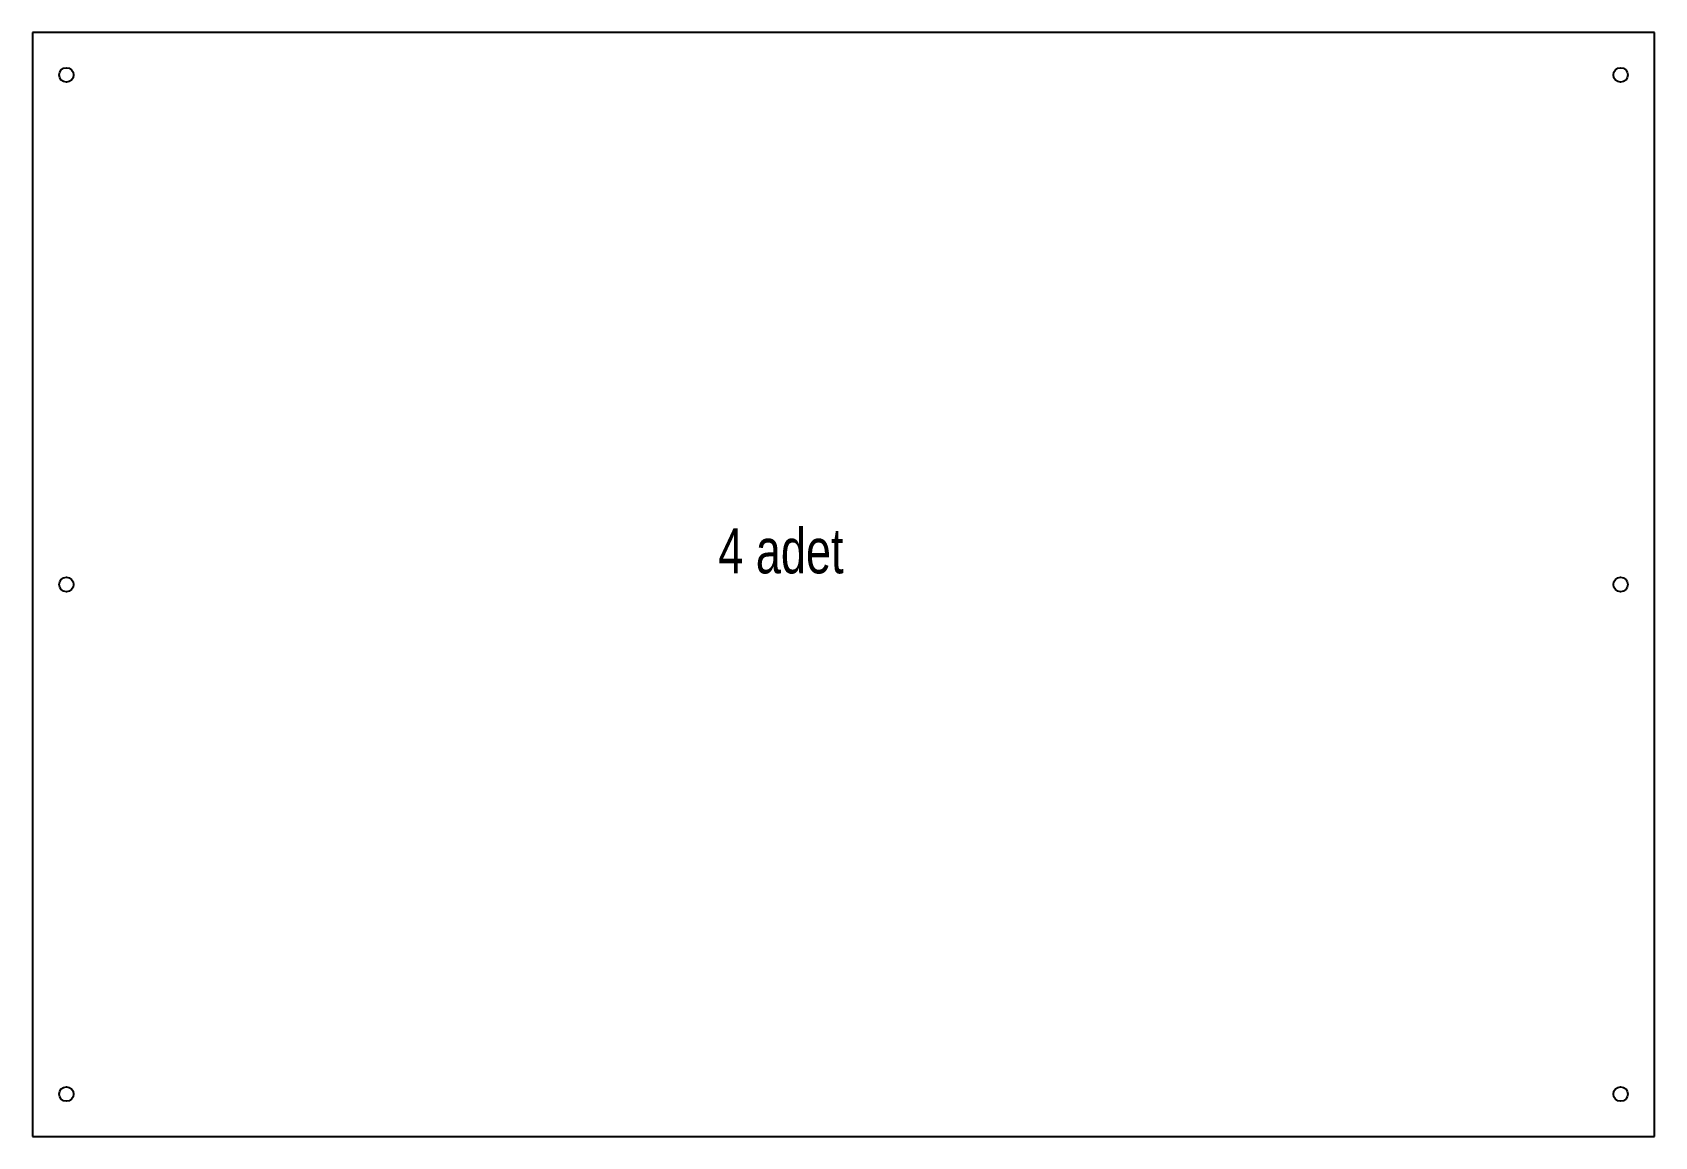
# Model space of a CAD drawing. Header units: millimetres. Extents: x -330 to 625, y -201 to 449.
import ezdxf

# ---------------------------------------------------------------- set-up
doc = ezdxf.new("R2010")
doc.units = ezdxf.units.MM
doc.styles.add('SLDTEXTSTYLE0', font='TXT', dxfattribs={"width": 0.75})

msp = doc.modelspace()

# ---------------------------------------------------------------- linework, layer by layer
at = {"color": 7, "linetype": 'Continuous', "lineweight": 25}
for p, q in [((624.81, 449.12), (-330.19, 449.12)), ((-330.19, 449.12), (-330.19, -200.88)), ((624.81, -200.88), (624.81, 449.12)), ((-330.19, -200.88), (624.81, -200.88))]:
    msp.add_line(p, q, dxfattribs=at)
for centre in [(-310.19, 424.12), (604.81, 424.12), (-310.19, 124.12), (604.81, 124.12), (-310.19, -175.88), (604.81, -175.88)]:
    msp.add_circle(centre, 4.25, dxfattribs=at)

# ---------------------------------------------------------------- texts
at = {"color": 7, "linetype": 'Continuous', "lineweight": 0, "insert": (73.56, 157.13), "char_height": 26.458, "attachment_point": 1, "style": 'SLDTEXTSTYLE0'}
msp.add_mtext('4 adet', dxfattribs=at)

doc.saveas('drawing.dxf')
